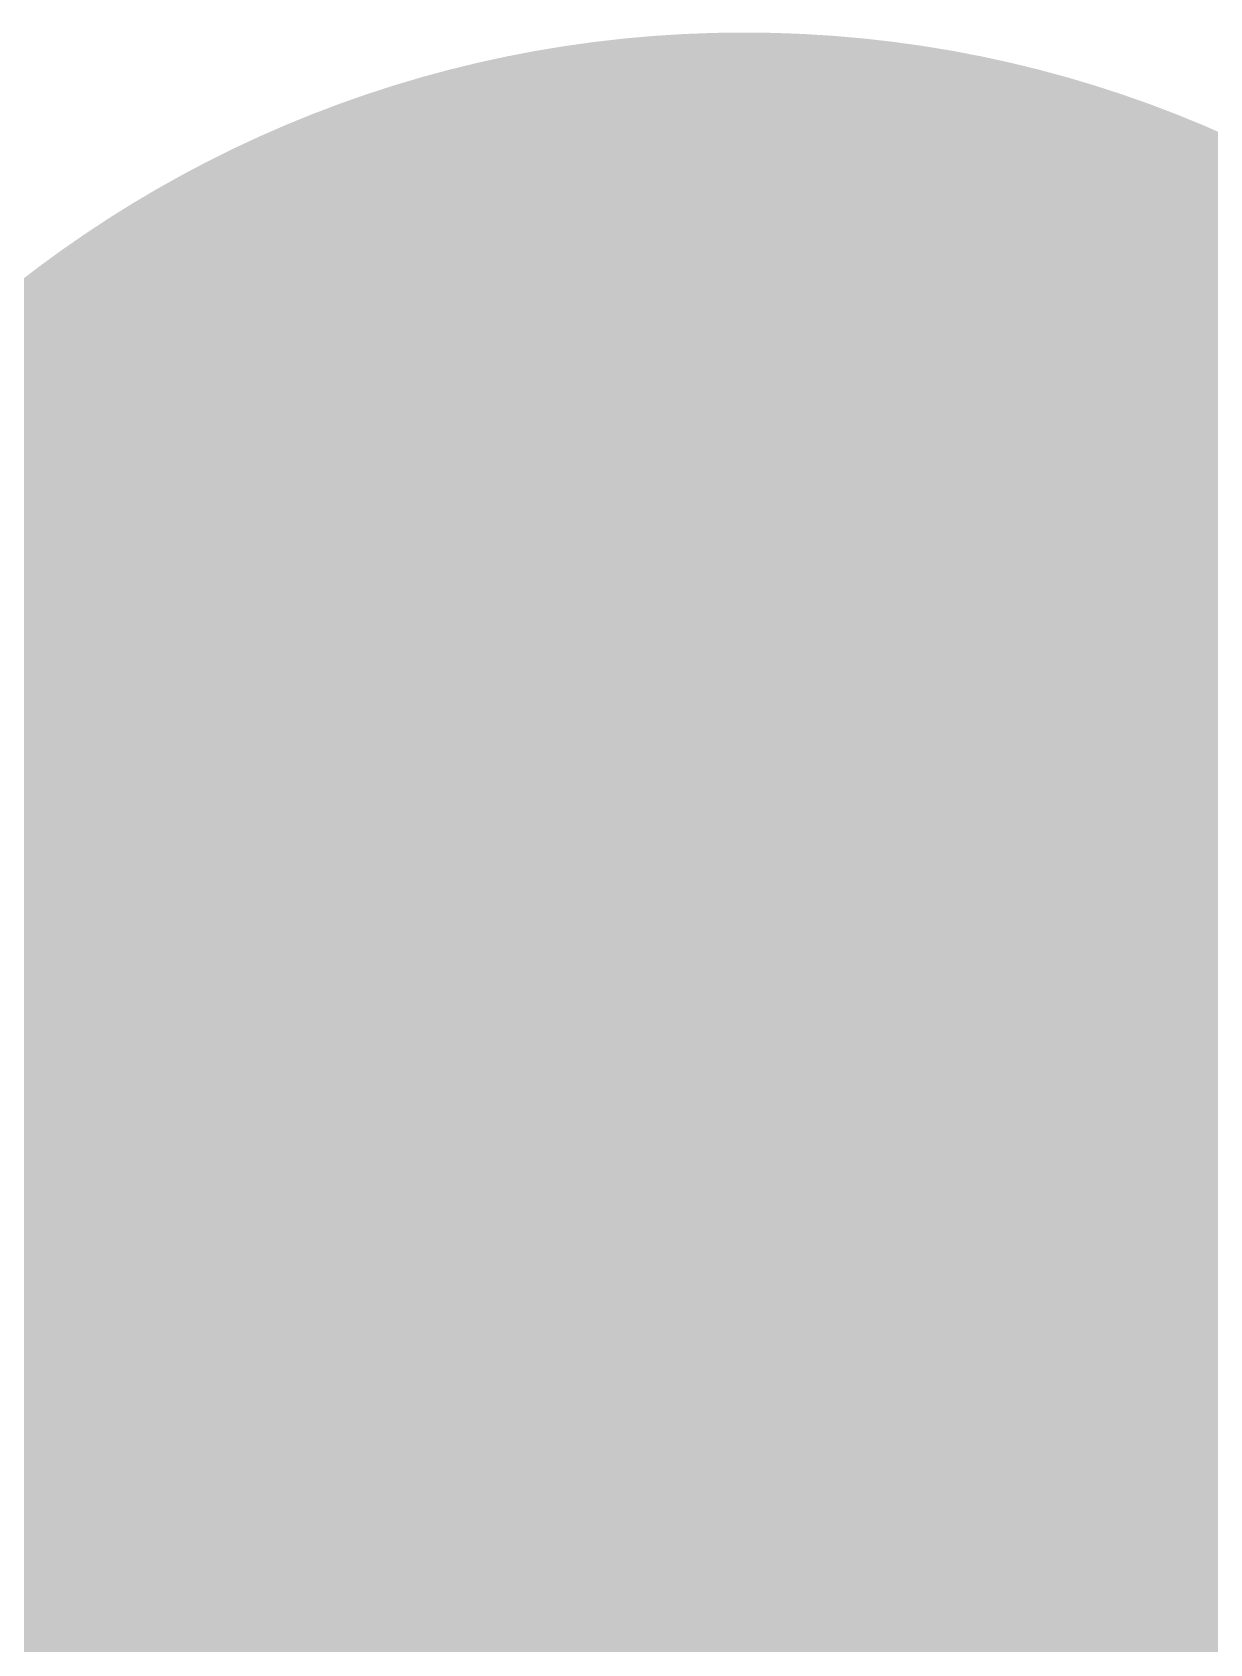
# Model space of a CAD drawing. Header units: inches. Extents: x 0.91 to 3.83, y 2.6 to 3.83.
# Drawn here: x 1.93871 to 1.95248, y 2.81845 to 2.83729 of the extents above; entities that cross this region are included whole.
import ezdxf

# ---------------------------------------------------------------- set-up
doc = ezdxf.new("R2010")
doc.units = ezdxf.units.IN
doc.header["$MEASUREMENT"] = 0
for name, color, linetype in [('Bottom Layer', 5, 'Continuous'), ('Top Layer', 1, 'Continuous'), ('Via Holes', 16, 'Continuous')]:
    doc.layers.add(name, color=color, linetype=linetype)

msp = doc.modelspace()

# ---------------------------------------------------------------- hatches: boundary and pattern name
at = {"layer": 'Bottom Layer'}
h = msp.add_hatch(color=5, dxfattribs=at)
edge = h.paths.add_edge_path()
edge.add_arc((1.947033, 2.823507), 0.01378, 0, 360)
at = {"layer": 'Top Layer'}
h = msp.add_hatch(color=1, dxfattribs=at)
edge = h.paths.add_edge_path()
edge.add_arc((1.947033, 2.823507), 0.01378, 0, 360)
at = {"layer": 'Via Holes'}
h = msp.add_hatch(color=7, dxfattribs=at)
edge = h.paths.add_edge_path()
edge.add_arc((1.947033, 2.823507), 0.007874, 0, 360)

# ---------------------------------------------------------------- linework, layer by layer
at = {"layer": 'Bottom Layer'}
for points in [[(1.895747, 2.824253, 0.01, 0.01, 0), (1.946287, 2.824253, 0.01, 0.01, 0)], [(1.946287, 2.824253, 0.01, 0.01, 0), (1.947033, 2.823507, 0.01, 0.01, 0)]]:
    msp.add_lwpolyline(points, format="xyseb", dxfattribs=at)
for points in [[(1.943787, 2.824253, 0.005, 0.005, 1), (1.948787, 2.824253, 0.005, 0.005, 1)], [(1.943787, 2.824253, 0.005, 0.005, 1), (1.948787, 2.824253, 0.005, 0.005, 1)], [(1.944533, 2.823507, 0.005, 0.005, 1), (1.949533, 2.823507, 0.005, 0.005, 1)]]:
    msp.add_lwpolyline(points, format="xyseb", close=True, dxfattribs=at)
at = {"layer": 'Top Layer'}
msp.add_lwpolyline([(1.909761, 2.823507, 0.01, 0.01, 0), (2.024496, 2.823507, 0.01, 0.01, 0)], format="xyseb", dxfattribs=at)

doc.saveas('drawing.dxf')
